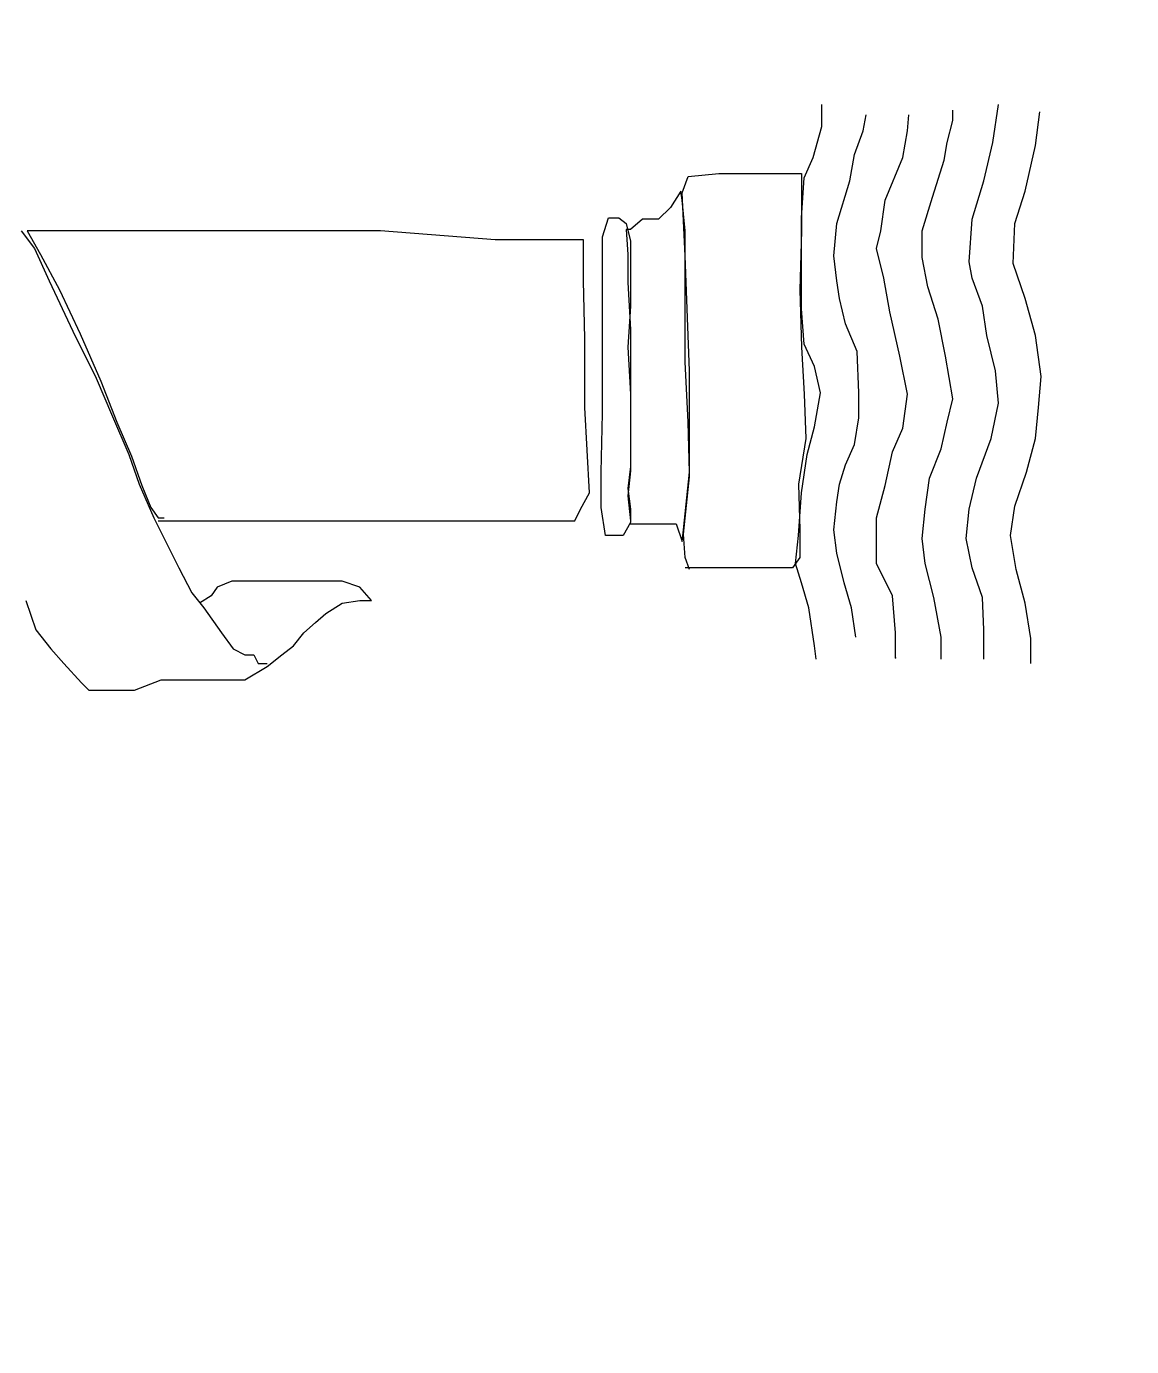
# Model space of a CAD drawing. Extents: x 747954 to 748544, y 4317181 to 4318208.
# Drawn here: x 747993.23 to 748000.74, y 4318026.5 to 4318035.47 of the extents above; entities that cross this region are included whole.
import ezdxf

# ---------------------------------------------------------------- set-up
doc = ezdxf.new("R2010")
doc.units = 0
doc.layers.get('0').update_dxf_attribs({"linetype": 'CONTINUOUS'})

msp = doc.modelspace()

# ---------------------------------------------------------------- linework, layer by layer
at = {"color": 0, "linetype": 'CONTINUOUS'}
for p, q in [((747998.64, 4318034.79), (747998.64, 4318034.94)), ((747998.64, 4318034.79), (747998.64, 4318034.94)), ((747998.92, 4318034.76), (747998.94, 4318034.87)), ((747998.92, 4318034.76), (747998.94, 4318034.87)), ((747999.22, 4318034.76), (747999.23, 4318034.87)), ((747999.22, 4318034.76), (747999.23, 4318034.87)), ((747999.53, 4318034.83), (747999.53, 4318034.9)), ((747999.53, 4318034.83), (747999.53, 4318034.9)), ((747999.8, 4318034.68), (747999.84, 4318034.94)), ((747999.8, 4318034.68), (747999.84, 4318034.94)), ((748000.09, 4318034.66), (748000.12, 4318034.89)), ((748000.09, 4318034.66), (748000.12, 4318034.89)), ((747998.58, 4318034.58), (747998.64, 4318034.79)), ((747998.58, 4318034.58), (747998.64, 4318034.79)), ((747999.49, 4318034.68), (747999.53, 4318034.83)), ((747999.49, 4318034.68), (747999.53, 4318034.83)), ((747998.86, 4318034.6), (747998.92, 4318034.76)), ((747998.86, 4318034.6), (747998.92, 4318034.76)), ((747999.19, 4318034.58), (747999.22, 4318034.76)), ((747999.19, 4318034.58), (747999.22, 4318034.76)), ((747999.47, 4318034.56), (747999.49, 4318034.68)), ((747999.47, 4318034.56), (747999.49, 4318034.68)), ((747999.74, 4318034.42), (747999.8, 4318034.68)), ((747999.74, 4318034.42), (747999.8, 4318034.68)), ((747998.83, 4318034.42), (747998.86, 4318034.6)), ((747998.83, 4318034.42), (747998.86, 4318034.6)), ((748000.02, 4318034.35), (748000.09, 4318034.66)), ((748000.02, 4318034.35), (748000.09, 4318034.66)), ((747998.52, 4318034.44), (747998.58, 4318034.58)), ((747998.52, 4318034.44), (747998.58, 4318034.58)), ((747999.07, 4318034.29), (747999.19, 4318034.58)), ((747999.07, 4318034.29), (747999.19, 4318034.58)), ((747999.39, 4318034.31), (747999.47, 4318034.56)), ((747999.39, 4318034.31), (747999.47, 4318034.56)), ((747997.69, 4318034.34), (747997.73, 4318034.45)), ((747997.69, 4318034.34), (747997.73, 4318034.45)), ((747997.73, 4318034.45), (747997.94, 4318034.47)), ((747997.73, 4318034.45), (747997.94, 4318034.47)), ((747997.94, 4318034.47), (747998.25, 4318034.47)), ((747997.94, 4318034.47), (747998.25, 4318034.47)), ((747998.25, 4318034.47), (747998.4, 4318034.47)), ((747998.25, 4318034.47), (747998.4, 4318034.47)), ((747998.4, 4318034.47), (747998.5, 4318034.47)), ((747998.4, 4318034.47), (747998.5, 4318034.47)), ((747998.5, 4318034.47), (747998.5, 4318034.36)), ((747998.5, 4318034.47), (747998.5, 4318034.36)), ((747998.5, 4318034.17), (747998.52, 4318034.44)), ((747998.5, 4318034.17), (747998.52, 4318034.44)), ((747998.74, 4318034.13), (747998.83, 4318034.42)), ((747998.74, 4318034.13), (747998.83, 4318034.42)), ((747999.66, 4318034.16), (747999.74, 4318034.42)), ((747999.66, 4318034.16), (747999.74, 4318034.42)), ((747997.68, 4318034.35), (747997.61, 4318034.24)), ((747997.68, 4318034.35), (747997.61, 4318034.24)), ((747997.69, 4318034.29), (747997.68, 4318034.35)), ((747997.69, 4318034.29), (747997.68, 4318034.35)), ((747997.71, 4318033.91), (747997.69, 4318034.34)), ((747997.71, 4318033.91), (747997.69, 4318034.34)), ((747998.5, 4318034.36), (747998.5, 4318034.08)), ((747998.5, 4318034.36), (747998.5, 4318034.08)), ((747999.95, 4318034.13), (748000.02, 4318034.35)), ((747999.95, 4318034.13), (748000.02, 4318034.35)), ((747997.61, 4318034.24), (747997.53, 4318034.16)), ((747997.61, 4318034.24), (747997.53, 4318034.16)), ((747997.71, 4318034.08), (747997.69, 4318034.29)), ((747997.71, 4318034.08), (747997.69, 4318034.29)), ((747999.04, 4318034.08), (747999.07, 4318034.29)), ((747999.04, 4318034.08), (747999.07, 4318034.29)), ((747999.32, 4318034.08), (747999.39, 4318034.31)), ((747999.32, 4318034.08), (747999.39, 4318034.31)), ((747997.15, 4318034.04), (747997.19, 4318034.17)), ((747997.15, 4318034.04), (747997.19, 4318034.17)), ((747997.19, 4318034.17), (747997.26, 4318034.17)), ((747997.19, 4318034.17), (747997.26, 4318034.17)), ((747997.26, 4318034.17), (747997.31, 4318034.13)), ((747997.26, 4318034.17), (747997.31, 4318034.13)), ((747997.42, 4318034.16), (747997.34, 4318034.09)), ((747997.42, 4318034.16), (747997.34, 4318034.09)), ((747997.53, 4318034.16), (747997.42, 4318034.16)), ((747997.53, 4318034.16), (747997.42, 4318034.16)), ((747998.5, 4318033.87), (747998.5, 4318034.17)), ((747998.5, 4318033.87), (747998.5, 4318034.17)), ((747999.64, 4318033.87), (747999.66, 4318034.16)), ((747999.64, 4318033.87), (747999.66, 4318034.16)), ((747993.2, 4318034.08), (747993.29, 4318033.96)), ((747993.2, 4318034.08), (747993.29, 4318033.96)), ((747993.29, 4318034.08), (747993.24, 4318034.08)), ((747993.24, 4318034.08), (747993.33, 4318033.92)), ((747993.29, 4318034.08), (747993.24, 4318034.08)), ((747993.24, 4318034.08), (747993.33, 4318033.92)), ((747993.44, 4318034.08), (747993.29, 4318034.08)), ((747993.44, 4318034.08), (747993.29, 4318034.08)), ((747993.82, 4318034.08), (747993.44, 4318034.08)), ((747993.82, 4318034.08), (747993.44, 4318034.08)), ((747994.42, 4318034.08), (747993.82, 4318034.08)), ((747994.42, 4318034.08), (747993.82, 4318034.08)), ((747994.92, 4318034.08), (747994.42, 4318034.08)), ((747994.92, 4318034.08), (747994.42, 4318034.08)), ((747995.64, 4318034.08), (747994.92, 4318034.08)), ((747995.64, 4318034.08), (747994.92, 4318034.08)), ((747996.42, 4318034.02), (747995.64, 4318034.08)), ((747996.42, 4318034.02), (747995.64, 4318034.08)), ((747997.31, 4318034.13), (747997.34, 4318034.01)), ((747997.31, 4318034.13), (747997.34, 4318034.01)), ((747997.34, 4318034.09), (747997.31, 4318034.09)), ((747997.31, 4318034.09), (747997.32, 4318033.92)), ((747997.34, 4318034.09), (747997.31, 4318034.09)), ((747997.31, 4318034.09), (747997.32, 4318033.92)), ((747997.71, 4318033.73), (747997.71, 4318034.08)), ((747997.71, 4318033.73), (747997.71, 4318034.08)), ((747998.5, 4318034.08), (747998.49, 4318033.68)), ((747998.5, 4318034.08), (747998.49, 4318033.68)), ((747998.72, 4318033.91), (747998.74, 4318034.13)), ((747998.72, 4318033.91), (747998.74, 4318034.13)), ((747999.01, 4318033.96), (747999.04, 4318034.08)), ((747999.01, 4318033.96), (747999.04, 4318034.08)), ((747999.32, 4318033.9), (747999.32, 4318034.08)), ((747999.32, 4318033.9), (747999.32, 4318034.08)), ((747999.94, 4318033.86), (747999.95, 4318034.13)), ((747999.94, 4318033.86), (747999.95, 4318034.13)), ((747993.29, 4318033.96), (747993.39, 4318033.74)), ((747993.29, 4318033.96), (747993.39, 4318033.74)), ((747996.88, 4318034.02), (747996.42, 4318034.02)), ((747996.88, 4318034.02), (747996.42, 4318034.02)), ((747997.02, 4318034.02), (747996.88, 4318034.02)), ((747997.02, 4318034.02), (747996.88, 4318034.02)), ((747997.02, 4318033.96), (747997.02, 4318034.02)), ((747997.02, 4318033.96), (747997.02, 4318034.02)), ((747997.02, 4318033.74), (747997.02, 4318033.96)), ((747997.02, 4318033.74), (747997.02, 4318033.96)), ((747997.15, 4318033.84), (747997.15, 4318034.04)), ((747997.15, 4318033.84), (747997.15, 4318034.04)), ((747997.34, 4318034.01), (747997.34, 4318033.91)), ((747997.34, 4318034.01), (747997.34, 4318033.91)), ((747999.06, 4318033.76), (747999.01, 4318033.96)), ((747999.06, 4318033.76), (747999.01, 4318033.96)), ((747993.33, 4318033.92), (747993.46, 4318033.68)), ((747993.33, 4318033.92), (747993.46, 4318033.68)), ((747997.32, 4318033.92), (747997.32, 4318033.73)), ((747997.32, 4318033.92), (747997.32, 4318033.73)), ((747997.34, 4318033.91), (747997.34, 4318033.57)), ((747997.34, 4318033.91), (747997.34, 4318033.57)), ((747997.74, 4318033.13), (747997.71, 4318033.91)), ((747997.74, 4318033.13), (747997.71, 4318033.91)), ((747998.5, 4318033.55), (747998.5, 4318033.87)), ((747998.5, 4318033.55), (747998.5, 4318033.87)), ((747998.74, 4318033.74), (747998.72, 4318033.91)), ((747998.74, 4318033.74), (747998.72, 4318033.91)), ((747999.36, 4318033.7), (747999.32, 4318033.9)), ((747999.36, 4318033.7), (747999.32, 4318033.9)), ((747999.66, 4318033.76), (747999.64, 4318033.87)), ((747999.66, 4318033.76), (747999.64, 4318033.87)), ((747997.15, 4318033.38), (747997.15, 4318033.84)), ((747997.15, 4318033.38), (747997.15, 4318033.84)), ((748000.02, 4318033.62), (747999.94, 4318033.86)), ((748000.02, 4318033.62), (747999.94, 4318033.86)), ((747993.39, 4318033.74), (747993.55, 4318033.4)), ((747993.39, 4318033.74), (747993.55, 4318033.4)), ((747997.03, 4318033.35), (747997.02, 4318033.74)), ((747997.03, 4318033.35), (747997.02, 4318033.74)), ((747997.32, 4318033.73), (747997.34, 4318033.41)), ((747997.32, 4318033.73), (747997.34, 4318033.41)), ((747997.71, 4318033.19), (747997.71, 4318033.73)), ((747997.71, 4318033.19), (747997.71, 4318033.73)), ((747998.76, 4318033.62), (747998.74, 4318033.74)), ((747998.76, 4318033.62), (747998.74, 4318033.74)), ((747999.1, 4318033.53), (747999.06, 4318033.76)), ((747999.1, 4318033.53), (747999.06, 4318033.76)), ((747999.43, 4318033.48), (747999.36, 4318033.7)), ((747999.43, 4318033.48), (747999.36, 4318033.7)), ((747999.73, 4318033.57), (747999.66, 4318033.76)), ((747999.73, 4318033.57), (747999.66, 4318033.76)), ((747993.46, 4318033.68), (747993.6, 4318033.38)), ((747993.46, 4318033.68), (747993.6, 4318033.38)), ((747998.49, 4318033.68), (747998.5, 4318033.29)), ((747998.49, 4318033.68), (747998.5, 4318033.29)), ((747998.8, 4318033.45), (747998.76, 4318033.62)), ((747998.8, 4318033.45), (747998.76, 4318033.62)), ((748000.09, 4318033.37), (748000.02, 4318033.62)), ((748000.09, 4318033.37), (748000.02, 4318033.62)), ((747997.34, 4318033.57), (747997.32, 4318033.29)), ((747997.34, 4318033.57), (747997.32, 4318033.29)), ((747998.52, 4318033.31), (747998.5, 4318033.55)), ((747998.52, 4318033.31), (747998.5, 4318033.55)), ((747999.17, 4318033.23), (747999.1, 4318033.53)), ((747999.17, 4318033.23), (747999.1, 4318033.53)), ((747999.76, 4318033.37), (747999.73, 4318033.57)), ((747999.76, 4318033.37), (747999.73, 4318033.57)), ((747998.88, 4318033.26), (747998.8, 4318033.45)), ((747998.88, 4318033.26), (747998.8, 4318033.45)), ((747999.48, 4318033.23), (747999.43, 4318033.48)), ((747999.48, 4318033.23), (747999.43, 4318033.48)), ((747993.55, 4318033.4), (747993.71, 4318033.08)), ((747993.55, 4318033.4), (747993.71, 4318033.08)), ((747993.6, 4318033.38), (747993.74, 4318033.06)), ((747993.6, 4318033.38), (747993.74, 4318033.06)), ((747997.03, 4318032.88), (747997.03, 4318033.35)), ((747997.03, 4318032.88), (747997.03, 4318033.35)), ((747997.15, 4318032.84), (747997.15, 4318033.38)), ((747997.15, 4318032.84), (747997.15, 4318033.38)), ((747997.34, 4318033.41), (747997.34, 4318033.11)), ((747997.34, 4318033.41), (747997.34, 4318033.11)), ((747999.82, 4318033.13), (747999.76, 4318033.37)), ((747999.82, 4318033.13), (747999.76, 4318033.37)), ((748000.13, 4318033.09), (748000.09, 4318033.37)), ((748000.13, 4318033.09), (748000.09, 4318033.37)), ((747997.32, 4318033.29), (747997.34, 4318032.97)), ((747997.32, 4318033.29), (747997.34, 4318032.97)), ((747998.5, 4318033.29), (747998.52, 4318032.97)), ((747998.5, 4318033.29), (747998.52, 4318032.97)), ((747998.59, 4318033.16), (747998.52, 4318033.31)), ((747998.59, 4318033.16), (747998.52, 4318033.31)), ((747998.89, 4318032.98), (747998.88, 4318033.26)), ((747998.89, 4318032.98), (747998.88, 4318033.26)), ((747997.73, 4318032.78), (747997.71, 4318033.19)), ((747997.73, 4318032.78), (747997.71, 4318033.19)), ((747998.63, 4318032.98), (747998.59, 4318033.16)), ((747998.63, 4318032.98), (747998.59, 4318033.16)), ((747999.22, 4318032.97), (747999.17, 4318033.23)), ((747999.22, 4318032.97), (747999.17, 4318033.23)), ((747999.53, 4318032.94), (747999.48, 4318033.23)), ((747999.53, 4318032.94), (747999.48, 4318033.23)), ((747993.71, 4318033.08), (747993.82, 4318032.82)), ((747993.71, 4318033.08), (747993.82, 4318032.82)), ((747997.34, 4318033.11), (747997.34, 4318032.75)), ((747997.34, 4318033.11), (747997.34, 4318032.75)), ((747997.74, 4318032.41), (747997.74, 4318033.13)), ((747997.74, 4318032.41), (747997.74, 4318033.13)), ((747999.84, 4318032.91), (747999.82, 4318033.13)), ((747999.84, 4318032.91), (747999.82, 4318033.13)), ((748000.11, 4318032.88), (748000.13, 4318033.09)), ((748000.11, 4318032.88), (748000.13, 4318033.09)), ((747993.74, 4318033.06), (747993.85, 4318032.78)), ((747993.74, 4318033.06), (747993.85, 4318032.78)), ((747998.59, 4318032.75), (747998.63, 4318032.98)), ((747998.59, 4318032.75), (747998.63, 4318032.98)), ((747998.89, 4318032.81), (747998.89, 4318032.98)), ((747998.89, 4318032.81), (747998.89, 4318032.98)), ((747997.34, 4318032.97), (747997.34, 4318032.67)), ((747997.34, 4318032.97), (747997.34, 4318032.67)), ((747998.52, 4318032.97), (747998.53, 4318032.67)), ((747998.52, 4318032.97), (747998.53, 4318032.67)), ((747999.19, 4318032.74), (747999.22, 4318032.97)), ((747999.19, 4318032.74), (747999.22, 4318032.97)), ((747999.49, 4318032.78), (747999.53, 4318032.94)), ((747999.49, 4318032.78), (747999.53, 4318032.94)), ((747999.79, 4318032.67), (747999.84, 4318032.91)), ((747999.79, 4318032.67), (747999.84, 4318032.91)), ((747993.82, 4318032.82), (747993.93, 4318032.56)), ((747993.82, 4318032.82), (747993.93, 4318032.56)), ((747997.06, 4318032.3), (747997.03, 4318032.88)), ((747997.06, 4318032.3), (747997.03, 4318032.88)), ((747997.14, 4318032.44), (747997.15, 4318032.84)), ((747997.14, 4318032.44), (747997.15, 4318032.84)), ((747998.86, 4318032.63), (747998.89, 4318032.81)), ((747998.86, 4318032.63), (747998.89, 4318032.81)), ((748000.09, 4318032.67), (748000.11, 4318032.88)), ((748000.09, 4318032.67), (748000.11, 4318032.88)), ((747993.85, 4318032.78), (747993.95, 4318032.55)), ((747993.85, 4318032.78), (747993.95, 4318032.55)), ((747997.34, 4318032.75), (747997.34, 4318032.45)), ((747997.34, 4318032.75), (747997.34, 4318032.45)), ((747997.74, 4318032.44), (747997.73, 4318032.78)), ((747997.74, 4318032.44), (747997.73, 4318032.78)), ((747998.54, 4318032.56), (747998.59, 4318032.75)), ((747998.54, 4318032.56), (747998.59, 4318032.75)), ((747999.12, 4318032.58), (747999.19, 4318032.74)), ((747999.12, 4318032.58), (747999.19, 4318032.74)), ((747999.45, 4318032.6), (747999.49, 4318032.78)), ((747999.45, 4318032.6), (747999.49, 4318032.78)), ((747997.34, 4318032.67), (747997.34, 4318032.48)), ((747997.34, 4318032.67), (747997.34, 4318032.48)), ((747998.53, 4318032.67), (747998.48, 4318032.36)), ((747998.53, 4318032.67), (747998.48, 4318032.36)), ((747998.8, 4318032.49), (747998.86, 4318032.63)), ((747998.8, 4318032.49), (747998.86, 4318032.63)), ((747999.69, 4318032.4), (747999.79, 4318032.67)), ((747999.69, 4318032.4), (747999.79, 4318032.67)), ((748000.03, 4318032.44), (748000.09, 4318032.67)), ((748000.03, 4318032.44), (748000.09, 4318032.67)), ((747993.93, 4318032.56), (747994, 4318032.36)), ((747993.93, 4318032.56), (747994, 4318032.36)), ((747993.95, 4318032.55), (747994.02, 4318032.35)), ((747993.95, 4318032.55), (747994.02, 4318032.35)), ((747998.5, 4318032.3), (747998.54, 4318032.56)), ((747998.5, 4318032.3), (747998.54, 4318032.56)), ((747999.07, 4318032.35), (747999.12, 4318032.58)), ((747999.07, 4318032.35), (747999.12, 4318032.58)), ((747999.37, 4318032.4), (747999.45, 4318032.6)), ((747999.37, 4318032.4), (747999.45, 4318032.6)), ((747997.14, 4318032.2), (747997.14, 4318032.44)), ((747997.14, 4318032.2), (747997.14, 4318032.44)), ((747997.34, 4318032.48), (747997.32, 4318032.33)), ((747997.34, 4318032.48), (747997.32, 4318032.33)), ((747997.34, 4318032.45), (747997.32, 4318032.28)), ((747997.34, 4318032.45), (747997.32, 4318032.28)), ((747997.7, 4318032.05), (747997.74, 4318032.44)), ((747997.7, 4318032.05), (747997.74, 4318032.44)), ((747998.76, 4318032.36), (747998.8, 4318032.49)), ((747998.76, 4318032.36), (747998.8, 4318032.49)), ((747999.95, 4318032.21), (748000.03, 4318032.44)), ((747999.95, 4318032.21), (748000.03, 4318032.44)), ((747994, 4318032.36), (747994.1, 4318032.13)), ((747994, 4318032.36), (747994.1, 4318032.13)), ((747994.02, 4318032.35), (747994.08, 4318032.2)), ((747994.02, 4318032.35), (747994.08, 4318032.2)), ((747997.7, 4318032.02), (747997.74, 4318032.41)), ((747997.7, 4318032.02), (747997.74, 4318032.41)), ((747998.48, 4318032.36), (747998.49, 4318032.05)), ((747998.48, 4318032.36), (747998.49, 4318032.05)), ((747998.74, 4318032.24), (747998.76, 4318032.36)), ((747998.74, 4318032.24), (747998.76, 4318032.36)), ((747999.01, 4318032.13), (747999.07, 4318032.35)), ((747999.01, 4318032.13), (747999.07, 4318032.35)), ((747999.34, 4318032.19), (747999.37, 4318032.4)), ((747999.34, 4318032.19), (747999.37, 4318032.4)), ((747999.64, 4318032.19), (747999.69, 4318032.4)), ((747999.64, 4318032.19), (747999.69, 4318032.4)), ((747997, 4318032.19), (747997.06, 4318032.3)), ((747997, 4318032.19), (747997.06, 4318032.3)), ((747997.32, 4318032.33), (747997.34, 4318032.19)), ((747997.32, 4318032.33), (747997.34, 4318032.19)), ((747997.32, 4318032.28), (747997.34, 4318032.11)), ((747997.32, 4318032.28), (747997.34, 4318032.11)), ((747998.48, 4318032.01), (747998.5, 4318032.3)), ((747998.48, 4318032.01), (747998.5, 4318032.3)), ((747994.08, 4318032.2), (747994.13, 4318032.13)), ((747994.08, 4318032.2), (747994.13, 4318032.13)), ((747996.96, 4318032.11), (747997, 4318032.19)), ((747996.96, 4318032.11), (747997, 4318032.19)), ((747997.17, 4318032.01), (747997.14, 4318032.2)), ((747997.17, 4318032.01), (747997.14, 4318032.2)), ((747997.34, 4318032.19), (747997.34, 4318032.1)), ((747997.34, 4318032.19), (747997.34, 4318032.1)), ((747998.72, 4318032.05), (747998.74, 4318032.24)), ((747998.72, 4318032.05), (747998.74, 4318032.24)), ((747999.32, 4318031.99), (747999.34, 4318032.19)), ((747999.32, 4318031.99), (747999.34, 4318032.19)), ((747999.62, 4318031.99), (747999.64, 4318032.19)), ((747999.62, 4318031.99), (747999.64, 4318032.19)), ((747999.92, 4318032.01), (747999.95, 4318032.21)), ((747999.92, 4318032.01), (747999.95, 4318032.21)), ((747994.1, 4318032.13), (747994.17, 4318031.99)), ((747994.1, 4318032.13), (747994.17, 4318031.99)), ((747994.13, 4318032.13), (747994.17, 4318032.13)), ((747994.13, 4318032.13), (747994.17, 4318032.13)), ((747994.13, 4318032.11), (747994.73, 4318032.11)), ((747994.13, 4318032.11), (747994.73, 4318032.11)), ((747994.73, 4318032.11), (747995.73, 4318032.11)), ((747994.73, 4318032.11), (747995.73, 4318032.11)), ((747995.73, 4318032.11), (747996.47, 4318032.11)), ((747995.73, 4318032.11), (747996.47, 4318032.11)), ((747996.47, 4318032.11), (747996.96, 4318032.11)), ((747996.47, 4318032.11), (747996.96, 4318032.11)), ((747997.34, 4318032.1), (747997.29, 4318032.01)), ((747997.34, 4318032.1), (747997.29, 4318032.01)), ((747997.34, 4318032.09), (747997.42, 4318032.09)), ((747997.34, 4318032.09), (747997.42, 4318032.09)), ((747997.42, 4318032.09), (747997.5, 4318032.09)), ((747997.42, 4318032.09), (747997.5, 4318032.09)), ((747997.5, 4318032.09), (747997.6, 4318032.09)), ((747997.5, 4318032.09), (747997.6, 4318032.09)), ((747997.6, 4318032.09), (747997.65, 4318032.09)), ((747997.6, 4318032.09), (747997.65, 4318032.09)), ((747997.65, 4318032.09), (747997.69, 4318031.97)), ((747997.65, 4318032.09), (747997.69, 4318031.97)), ((747999.01, 4318031.82), (747999.01, 4318032.13)), ((747999.01, 4318031.82), (747999.01, 4318032.13)), ((747994.17, 4318031.99), (747994.27, 4318031.79)), ((747994.17, 4318031.99), (747994.27, 4318031.79)), ((747997.25, 4318032.01), (747997.17, 4318032.01)), ((747997.25, 4318032.01), (747997.17, 4318032.01)), ((747997.29, 4318032.01), (747997.25, 4318032.01)), ((747997.29, 4318032.01), (747997.25, 4318032.01)), ((747997.69, 4318031.97), (747997.7, 4318032.05)), ((747997.69, 4318031.97), (747997.7, 4318032.05)), ((747997.71, 4318031.86), (747997.7, 4318032.02)), ((747997.71, 4318031.86), (747997.7, 4318032.02)), ((747998.46, 4318031.82), (747998.48, 4318032.01)), ((747998.46, 4318031.82), (747998.48, 4318032.01)), ((747998.49, 4318032.05), (747998.49, 4318031.86)), ((747998.49, 4318032.05), (747998.49, 4318031.86)), ((747998.74, 4318031.89), (747998.72, 4318032.05)), ((747998.74, 4318031.89), (747998.72, 4318032.05)), ((747999.34, 4318031.82), (747999.32, 4318031.99)), ((747999.34, 4318031.82), (747999.32, 4318031.99)), ((747999.66, 4318031.79), (747999.62, 4318031.99)), ((747999.66, 4318031.79), (747999.62, 4318031.99)), ((747999.96, 4318031.78), (747999.92, 4318032.01)), ((747999.96, 4318031.78), (747999.92, 4318032.01)), ((747997.74, 4318031.78), (747997.71, 4318031.86)), ((747997.74, 4318031.78), (747997.71, 4318031.86)), ((747998.49, 4318031.86), (747998.44, 4318031.79)), ((747998.49, 4318031.86), (747998.44, 4318031.79)), ((747998.5, 4318031.69), (747998.46, 4318031.82)), ((747998.5, 4318031.69), (747998.46, 4318031.82)), ((747998.79, 4318031.69), (747998.74, 4318031.89)), ((747998.79, 4318031.69), (747998.74, 4318031.89)), ((747999.12, 4318031.6), (747999.01, 4318031.82)), ((747999.12, 4318031.6), (747999.01, 4318031.82)), ((747999.4, 4318031.59), (747999.34, 4318031.82)), ((747999.4, 4318031.59), (747999.34, 4318031.82)), ((747994.27, 4318031.79), (747994.36, 4318031.62)), ((747994.27, 4318031.79), (747994.36, 4318031.62)), ((747997.77, 4318031.79), (747997.71, 4318031.79)), ((747997.77, 4318031.79), (747997.71, 4318031.79)), ((747997.9, 4318031.79), (747997.77, 4318031.79)), ((747997.9, 4318031.79), (747997.77, 4318031.79)), ((747998.1, 4318031.79), (747997.9, 4318031.79)), ((747998.1, 4318031.79), (747997.9, 4318031.79)), ((747998.35, 4318031.79), (747998.1, 4318031.79)), ((747998.35, 4318031.79), (747998.1, 4318031.79)), ((747998.44, 4318031.79), (747998.35, 4318031.79)), ((747998.44, 4318031.79), (747998.35, 4318031.79)), ((747999.73, 4318031.59), (747999.66, 4318031.79)), ((747999.73, 4318031.59), (747999.66, 4318031.79)), ((748000.02, 4318031.55), (747999.96, 4318031.78)), ((748000.02, 4318031.55), (747999.96, 4318031.78)), ((747994.53, 4318031.66), (747994.49, 4318031.6)), ((747994.53, 4318031.66), (747994.49, 4318031.6)), ((747994.63, 4318031.7), (747994.53, 4318031.66)), ((747994.63, 4318031.7), (747994.53, 4318031.66)), ((747994.73, 4318031.7), (747994.63, 4318031.7)), ((747994.73, 4318031.7), (747994.63, 4318031.7)), ((747994.9, 4318031.7), (747994.73, 4318031.7)), ((747994.9, 4318031.7), (747994.73, 4318031.7)), ((747995.01, 4318031.7), (747994.9, 4318031.7)), ((747995.01, 4318031.7), (747994.9, 4318031.7)), ((747995.16, 4318031.7), (747995.01, 4318031.7)), ((747995.16, 4318031.7), (747995.01, 4318031.7)), ((747995.28, 4318031.7), (747995.16, 4318031.7)), ((747995.28, 4318031.7), (747995.16, 4318031.7)), ((747995.38, 4318031.7), (747995.28, 4318031.7)), ((747995.38, 4318031.7), (747995.28, 4318031.7)), ((747995.5, 4318031.66), (747995.38, 4318031.7)), ((747995.5, 4318031.66), (747995.38, 4318031.7)), ((747995.58, 4318031.57), (747995.5, 4318031.66)), ((747995.58, 4318031.57), (747995.5, 4318031.66)), ((747998.55, 4318031.52), (747998.5, 4318031.69)), ((747998.55, 4318031.52), (747998.5, 4318031.69)), ((747998.84, 4318031.52), (747998.79, 4318031.69)), ((747998.84, 4318031.52), (747998.79, 4318031.69)), ((747993.23, 4318031.57), (747993.3, 4318031.37)), ((747993.23, 4318031.57), (747993.3, 4318031.37)), ((747994.36, 4318031.62), (747994.44, 4318031.52)), ((747994.36, 4318031.62), (747994.44, 4318031.52)), ((747994.49, 4318031.6), (747994.41, 4318031.55)), ((747994.49, 4318031.6), (747994.41, 4318031.55)), ((747995.27, 4318031.48), (747995.38, 4318031.55)), ((747995.27, 4318031.48), (747995.38, 4318031.55)), ((747995.38, 4318031.55), (747995.5, 4318031.57)), ((747995.38, 4318031.55), (747995.5, 4318031.57)), ((747995.5, 4318031.57), (747995.58, 4318031.57)), ((747995.5, 4318031.57), (747995.58, 4318031.57)), ((747999.14, 4318031.35), (747999.12, 4318031.6)), ((747999.14, 4318031.35), (747999.12, 4318031.6)), ((747999.45, 4318031.32), (747999.4, 4318031.59)), ((747999.45, 4318031.32), (747999.4, 4318031.59)), ((747999.74, 4318031.37), (747999.73, 4318031.59)), ((747999.74, 4318031.37), (747999.73, 4318031.59)), ((748000.06, 4318031.31), (748000.02, 4318031.55)), ((748000.06, 4318031.31), (748000.02, 4318031.55)), ((747994.44, 4318031.52), (747994.56, 4318031.35)), ((747994.44, 4318031.52), (747994.56, 4318031.35)), ((747995.2, 4318031.42), (747995.27, 4318031.48)), ((747995.2, 4318031.42), (747995.27, 4318031.48)), ((747998.59, 4318031.26), (747998.55, 4318031.52)), ((747998.59, 4318031.26), (747998.55, 4318031.52)), ((747998.87, 4318031.32), (747998.84, 4318031.52)), ((747998.87, 4318031.32), (747998.84, 4318031.52)), ((747993.3, 4318031.37), (747993.4, 4318031.24)), ((747993.3, 4318031.37), (747993.4, 4318031.24)), ((747995.12, 4318031.35), (747995.2, 4318031.42)), ((747995.12, 4318031.35), (747995.2, 4318031.42)), ((747999.74, 4318031.17), (747999.74, 4318031.37)), ((747999.74, 4318031.17), (747999.74, 4318031.37)), ((747994.56, 4318031.35), (747994.64, 4318031.24)), ((747994.56, 4318031.35), (747994.64, 4318031.24)), ((747995.05, 4318031.26), (747995.12, 4318031.35)), ((747995.05, 4318031.26), (747995.12, 4318031.35)), ((747999.14, 4318031.18), (747999.14, 4318031.35)), ((747999.14, 4318031.18), (747999.14, 4318031.35)), ((747999.45, 4318031.17), (747999.45, 4318031.32)), ((747999.45, 4318031.17), (747999.45, 4318031.32)), ((748000.06, 4318031.14), (748000.06, 4318031.31)), ((748000.06, 4318031.14), (748000.06, 4318031.31)), ((747993.4, 4318031.24), (747993.49, 4318031.14)), ((747993.4, 4318031.24), (747993.49, 4318031.14)), ((747994.64, 4318031.24), (747994.72, 4318031.2)), ((747994.64, 4318031.24), (747994.72, 4318031.2)), ((747994.72, 4318031.2), (747994.78, 4318031.2)), ((747994.72, 4318031.2), (747994.78, 4318031.2)), ((747994.78, 4318031.2), (747994.81, 4318031.14)), ((747994.78, 4318031.2), (747994.81, 4318031.14)), ((747994.87, 4318031.12), (747994.97, 4318031.2)), ((747994.87, 4318031.12), (747994.97, 4318031.2)), ((747994.97, 4318031.2), (747995.05, 4318031.26)), ((747994.97, 4318031.2), (747995.05, 4318031.26)), ((747998.6, 4318031.17), (747998.59, 4318031.26)), ((747998.6, 4318031.17), (747998.59, 4318031.26)), ((747993.49, 4318031.14), (747993.61, 4318031.01)), ((747993.49, 4318031.14), (747993.61, 4318031.01)), ((747994.72, 4318031.03), (747994.87, 4318031.12)), ((747994.72, 4318031.03), (747994.87, 4318031.12)), ((747994.81, 4318031.14), (747994.87, 4318031.14)), ((747994.81, 4318031.14), (747994.87, 4318031.14)), ((747993.61, 4318031.01), (747993.66, 4318030.96)), ((747993.61, 4318031.01), (747993.66, 4318030.96)), ((747993.97, 4318030.96), (747994.15, 4318031.03)), ((747993.97, 4318030.96), (747994.15, 4318031.03)), ((747994.15, 4318031.03), (747994.33, 4318031.03)), ((747994.15, 4318031.03), (747994.33, 4318031.03)), ((747994.33, 4318031.03), (747994.48, 4318031.03)), ((747994.33, 4318031.03), (747994.48, 4318031.03)), ((747994.48, 4318031.03), (747994.59, 4318031.03)), ((747994.48, 4318031.03), (747994.59, 4318031.03)), ((747994.59, 4318031.03), (747994.64, 4318031.03)), ((747994.59, 4318031.03), (747994.64, 4318031.03)), ((747994.64, 4318031.03), (747994.72, 4318031.03)), ((747994.64, 4318031.03), (747994.72, 4318031.03)), ((747993.66, 4318030.96), (747993.77, 4318030.96)), ((747993.66, 4318030.96), (747993.77, 4318030.96)), ((747993.77, 4318030.96), (747993.86, 4318030.96)), ((747993.77, 4318030.96), (747993.86, 4318030.96)), ((747993.86, 4318030.96), (747993.97, 4318030.96)), ((747993.86, 4318030.96), (747993.97, 4318030.96))]:
    msp.add_line(p, q, dxfattribs=at)
msp.add_point((747999.14, 4318031.18), dxfattribs=at)
msp.add_point((747999.14, 4318031.18), dxfattribs=at)

# ---------------------------------------------------------------- meshes
mesh = msp.add_polyface(dxfattribs=at)
corners = [(747954.5, 4317181), (747954.5, 4317181), (747954.5, 4317371.9618), (748262.5, 4317181), (747954.5, 4317546.4935), (748544, 4317181), (747954.5, 4318207.5), (748544, 4317842.0065), (748544, 4318207.5)]
mesh.append_faces([[corners[k] for k in face] for face in [(0, 1, 3, 2), (2, 3, 5, 4), (4, 5, 7, 6), (6, 7, 8, 8)]], dxfattribs={"vtx0": -1, "vtx2": -1, "color": 0})
mesh = msp.add_polyface(dxfattribs=at)
corners = [(747964.5, 4318021), (747964.5, 4318021), (747964.5, 4318195.2713), (748245.58, 4318021), (747964.5, 4318201.5), (748245.58, 4318027.2287), (748245.58, 4318201.5)]
mesh.append_faces([[corners[k] for k in face] for face in [(0, 1, 3, 2), (2, 3, 5, 4), (4, 5, 6, 6)]], dxfattribs={"vtx0": -1, "vtx2": -1, "color": 0})

doc.saveas('drawing.dxf')
